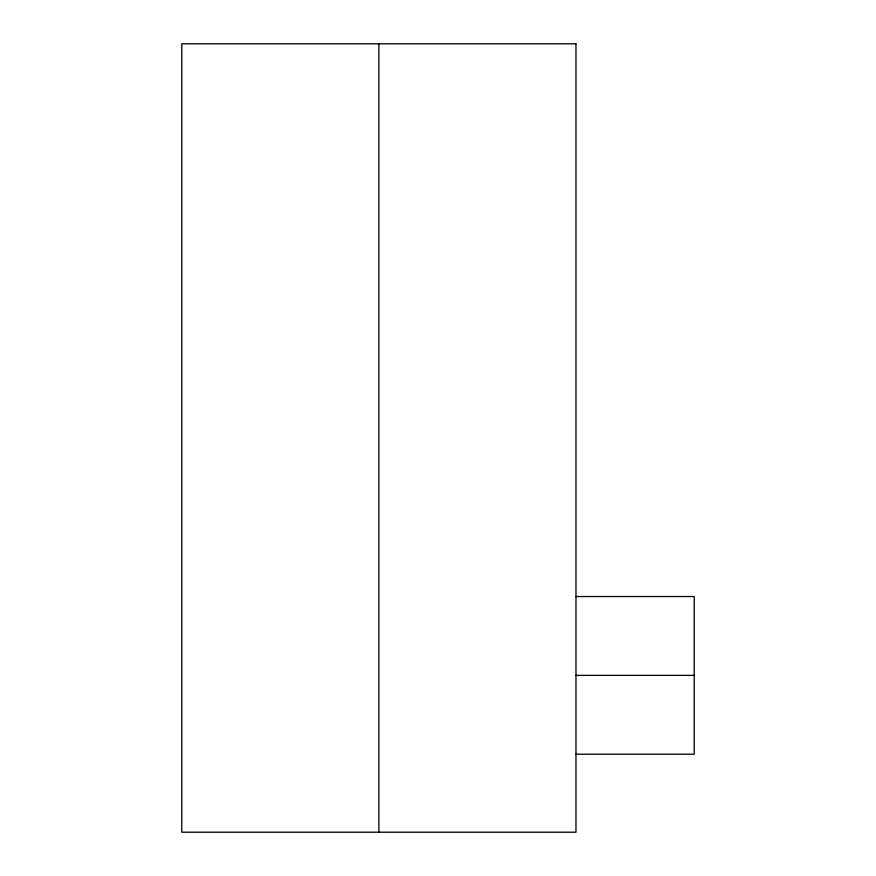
<?xml version="1.0" encoding="UTF-8"?>
<svg xmlns="http://www.w3.org/2000/svg" width="876" height="876" viewBox="0 0 876 876"><rect width="100%" height="100%" fill="white"/><g stroke="black" fill="none" stroke-linecap="round" stroke-linejoin="round"><path stroke-width="1.31" d="M575.97 596.534L694.23 596.534L694.23 754.214L575.97 754.214M575.97 675.374L694.23 675.374M378.87 43.8L378.87 832.2M575.97 43.8L181.77 43.8L181.77 832.2L575.97 832.2L575.97 43.8"/></g></svg>
